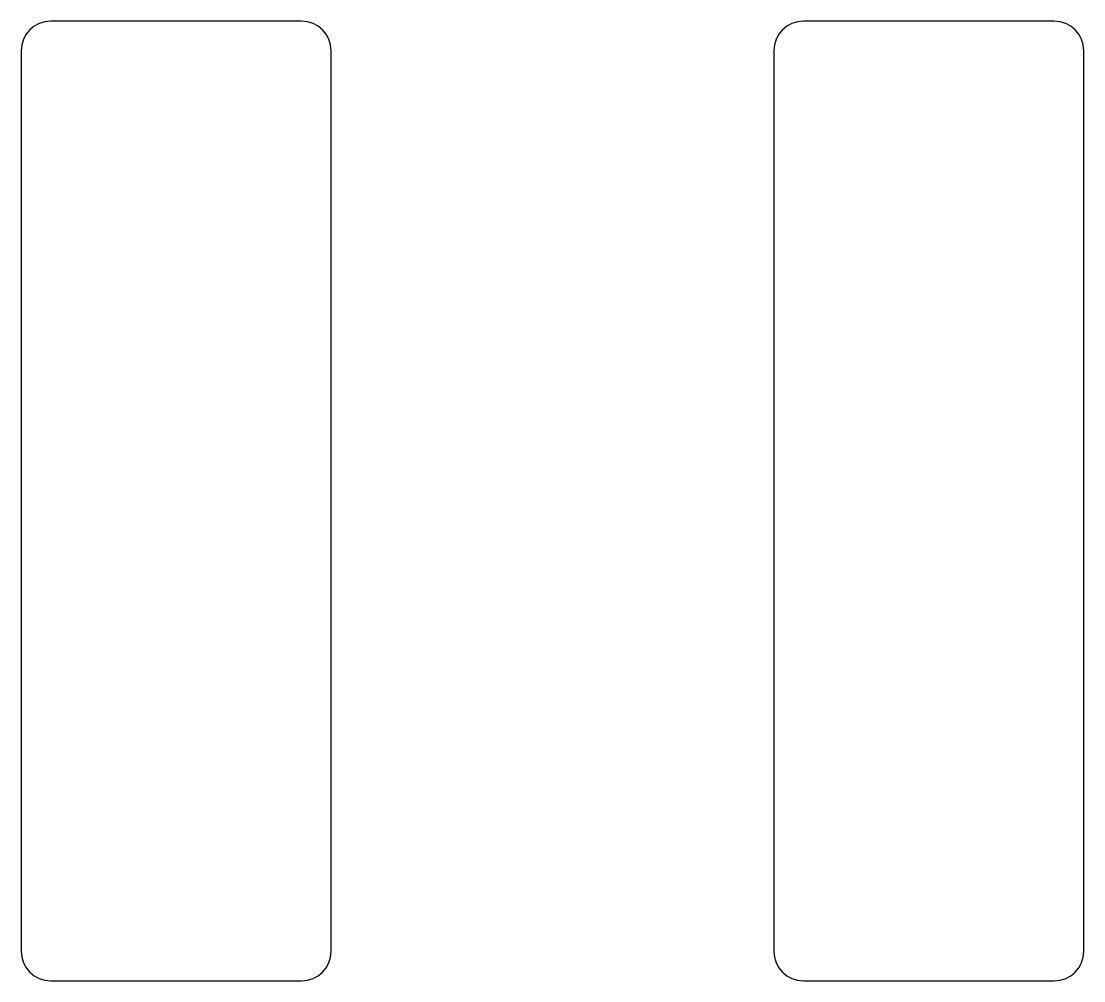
# Model space of a CAD drawing. Header units: millimetres. Extents: x 156.5 to 228.5, y -112.5 to -47.5.
import ezdxf

# ---------------------------------------------------------------- set-up
doc = ezdxf.new("R2010")
doc.units = ezdxf.units.MM

msp = doc.modelspace()

# ---------------------------------------------------------------- linework, layer by layer
for p, q in [((175.5, -47.5), (158.5, -47.5)), ((226.5, -47.5), (209.5, -47.5)), ((156.5, -49.5), (156.5, -110.5)), ((177.5, -110.5), (177.5, -49.5)), ((207.5, -49.5), (207.5, -110.5)), ((228.5, -110.5), (228.5, -49.5)), ((158.5, -112.5), (175.5, -112.5)), ((209.5, -112.5), (226.5, -112.5))]:
    msp.add_line(p, q)
for centre, start, end in [((158.5, -49.5), 90, 180), ((175.5, -49.5), 0, 90), ((209.5, -49.5), 90, 180), ((226.5, -49.5), 0, 90), ((158.5, -110.5), 180, 270), ((175.5, -110.5), 270, 0), ((209.5, -110.5), 180, 270), ((226.5, -110.5), 270, 0)]:
    msp.add_arc(centre, 2, start, end)

doc.saveas('drawing.dxf')
